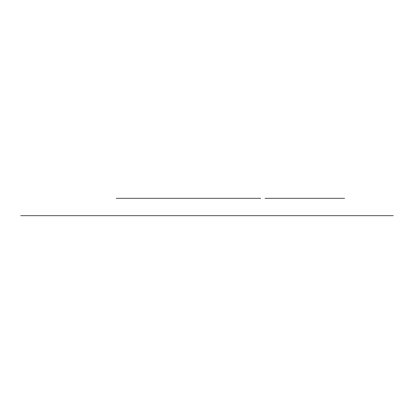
<?xml version="1.0" encoding="UTF-8"?>
<svg xmlns="http://www.w3.org/2000/svg" width="414" height="414" viewBox="0 0 414 414"><rect width="100%" height="100%" fill="white"/><g stroke="black" fill="none" stroke-linecap="round" stroke-linejoin="round"><path stroke-width="0.62" d="M116.287 198.213L260.727 198.213M264.986 198.213L344.572 198.213M20.7 215.787L393.3 215.787"/></g></svg>
